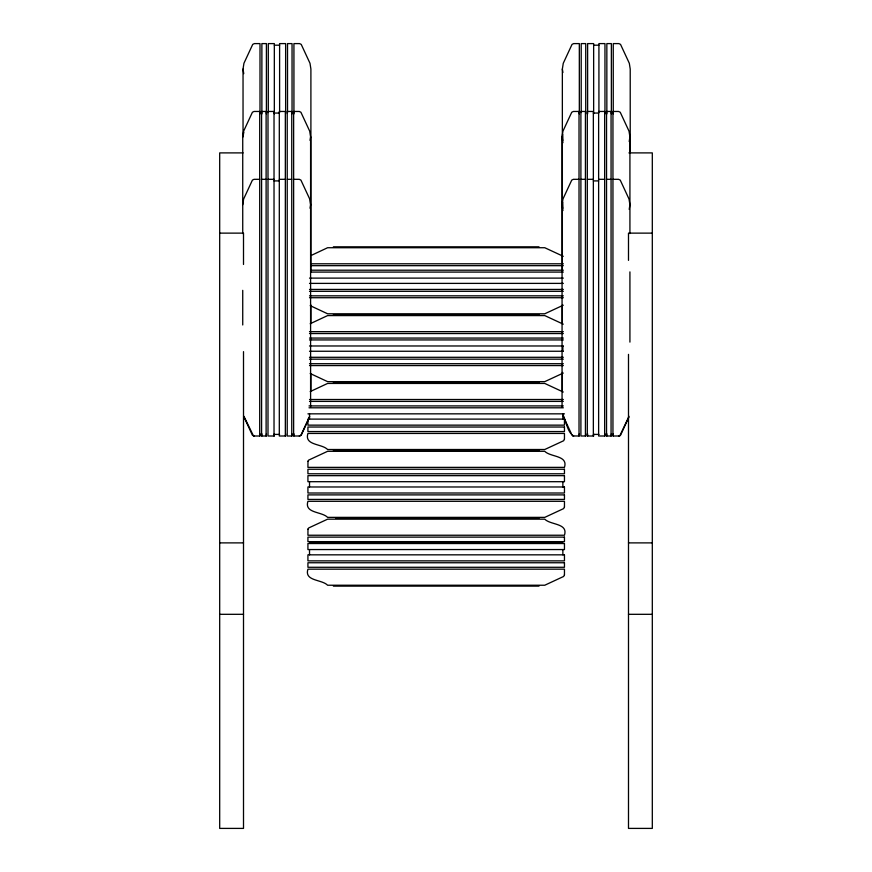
<?xml version="1.0" encoding="UTF-8"?>
<svg xmlns="http://www.w3.org/2000/svg" width="872" height="872" viewBox="0 0 872 872"><rect width="100%" height="100%" fill="white"/><g stroke="black" fill="none" stroke-linecap="round" stroke-linejoin="round"><path stroke-width="1.31" d="M243.037 136.174L243.037 69.062L243.931 63.296L252.717 44.396L254.352 43.6L259.998 43.6L259.998 113.883M243.037 136.926L243.768 132.239M242.732 204.789L243.637 199.023L252.411 180.112L254.046 179.316L259.703 179.316M310.061 140.381L310.596 136.926L309.702 131.16L300.916 112.259L299.292 111.463L293.635 111.463L293.635 436L299.587 436M310.061 208.245L310.596 204.789L309.702 199.023L300.916 180.112L299.292 179.316L293.635 179.316M562.353 271.312L562.353 69.062L563.258 63.296L572.032 44.396L573.667 43.6L579.324 43.6L579.324 113.883M562.058 407.028L562.058 136.926L562.952 131.16L571.738 112.259L573.373 111.463L579.019 111.463L579.019 436M562.745 134.408L562.898 140.381M562.745 202.271L562.898 208.245M629.203 141.537L629.922 136.926L629.017 131.16L620.243 112.259L618.608 111.463L612.951 111.463L612.951 436L618.902 436M629.203 209.4L629.922 204.789L629.017 199.023L620.243 180.112L618.608 179.316L612.951 179.316M309.702 416.304L300.916 435.204L299.772 435.946M309.473 417.372L301.222 435.204L299.292 436M629.017 416.304L619.938 435.531M628.788 417.372L620.537 435.204L619.556 435.782M311.293 255.398L327.61 247.724L544.76 247.724L563.268 256.314M310.203 323.719L327.61 315.588L544.76 315.588L563.268 324.177M310.203 391.583L327.61 383.44L544.76 383.44L563.268 392.029M563.268 305.2L544.76 313.789L327.61 313.789L310.203 305.647M563.268 373.053L544.76 381.642L327.61 381.642L310.203 373.51M619.098 435.946L619.85 435.782M618.608 436L619.393 435.946M274.331 45.191L279.607 45.191M593.647 45.191L598.922 45.191M274.026 113.055L279.302 113.055M593.352 113.055L598.628 113.055M243.092 152.894L219.69 152.894L219.69 828.4L243.506 828.4L243.506 351.645M628.908 152.894L652.311 152.894L652.311 828.4L628.494 828.4L628.494 354.37M261.589 179.316L266.113 179.316M267.998 179.316L274.026 179.316M279.302 179.316L285.34 179.316M287.226 179.316L291.749 179.316M579.019 179.316L573.373 179.316L571.738 180.112L562.952 199.023L562.058 204.789L562.952 210.555M580.905 179.316L585.428 179.316M587.314 179.316L593.352 179.316M598.628 179.316L604.656 179.316M606.541 179.316L611.065 179.316M274.026 180.907L279.302 180.907M593.352 180.907L598.628 180.907M219.69 233.129L243.506 233.129L243.506 264.467M652.311 233.129L628.494 233.129L628.494 260.379M333.377 246.82L539.005 246.82M310.574 263.791L563.345 263.791M310.574 265.677L563.345 265.677M310.574 270.2L563.345 270.2M310.574 272.086L563.345 272.086M309.516 278.114L563.345 278.114M309.516 283.389L563.345 283.389M309.516 289.428L563.345 289.428M309.516 291.313L563.345 291.313M309.516 295.837L563.345 295.837M309.516 297.723L563.345 297.723M333.377 314.683L539.005 314.683M309.516 331.654L563.345 331.654M309.516 333.54L563.345 333.54M309.516 338.063L563.345 338.063M309.516 339.938L563.345 339.938M309.516 345.977L563.345 345.977M309.516 351.252L563.345 351.252M309.516 357.291L563.345 357.291M309.516 359.166L563.345 359.166M309.516 363.7L563.345 363.7M309.516 365.575L563.345 365.575M333.377 382.546L539.005 382.546M309.516 399.507L563.345 399.507M309.516 401.393L563.345 401.393M309.004 405.916L563.345 405.916M309.004 407.802L563.345 407.802M307.925 413.84L564.457 413.84M274.026 434.409L279.607 434.409M593.352 434.409L598.922 434.409M254.046 436L259.998 436L259.998 433.809M333.377 450.41L539.005 450.41M335.949 518.262L539.005 518.262M219.69 542.885L243.506 542.885M309.516 542.885L562.865 542.885M628.494 542.885L652.311 542.885M333.377 586.126L539.005 586.126M219.69 614.313L243.506 614.313M628.494 614.313L652.311 614.313M573.667 436C567.127 432.25 566.211 420.598 562.614 414.135M572.882 435.946L579.324 436L579.324 433.809M253.556 435.946L254.352 436M253.861 435.946L252.411 435.204L243.637 416.304M572.73 435.782L571.847 434.823M253.403 435.782L243.931 416.304M563.258 416.304L571.389 433.733M562.353 69.062L562.898 72.529M562.058 136.926L562.952 142.692M243.037 69.062L243.757 73.673M630.216 153.428L630.216 69.062L629.322 63.296L620.537 44.396L618.902 43.6L613.256 43.6L613.256 113.883M629.922 136.926L629.922 233.554M629.922 271.89L629.922 342.118M613.256 433.809L613.256 436M611.37 113.883L611.37 43.6L606.847 43.6L606.847 113.883M611.37 433.809L611.37 436L606.541 436L606.541 111.463L611.065 111.463L611.065 436M606.847 433.809L606.847 436M604.961 113.883L604.961 43.6L598.922 43.6L598.922 112.553M604.961 433.809L604.961 436L598.628 436L598.628 111.463L604.656 111.463L604.656 436M593.647 113.883L593.647 43.6L587.619 43.6L587.619 113.883M593.647 433.809L593.647 436L587.314 436L587.314 111.463L593.352 111.463L593.352 436M587.619 433.809L587.619 436M585.733 113.883L585.733 43.6L581.21 43.6L581.21 112.553M585.733 433.809L585.733 436L580.905 436L580.905 111.463L585.428 111.463L585.428 436M562.865 345.977L562.865 351.252M562.865 413.84L562.865 419.116M562.865 481.693L562.865 486.979M562.865 549.556L562.865 554.832M562.353 304.993L562.353 323.632M562.353 372.409L562.353 391.299M310.901 271.312L310.901 69.062L309.996 63.296L301.222 44.396L299.587 43.6L293.929 43.6L293.929 113.883M310.901 304.993L310.901 323.632M310.901 373.75L310.901 391.299M310.596 136.926L310.596 407.028M309.516 413.84L309.516 419.116M309.516 481.693L309.516 486.979M309.516 549.556L309.516 554.832M293.929 433.809L293.929 436M292.044 113.883L292.044 43.6L287.52 43.6L287.52 112.553M292.044 433.809L292.044 436L287.226 436L287.226 111.463L291.749 111.463L291.749 436M285.635 113.883L285.635 43.6L279.607 43.6L279.607 112.553M285.635 433.809L285.635 436L279.302 436L279.302 111.463L285.34 111.463L285.34 436M274.331 113.883L274.331 43.6L268.293 43.6L268.293 112.553M274.331 433.809L274.331 436L267.998 436L267.998 111.463L274.026 111.463L274.026 436M266.407 113.883L266.407 43.6L261.883 43.6L261.883 113.883M266.407 433.809L266.407 436L261.589 436L261.589 111.463L266.113 111.463L266.113 436M261.883 433.809L261.883 436M259.703 436L259.703 111.463L254.046 111.463L252.411 112.259L243.637 131.16L242.732 136.926L242.732 233.554M242.732 290.354L242.732 324.973M307.98 461.223L307.925 467.37L564.457 467.37C568.326 455.195 550.559 457.288 544.76 451.304L327.61 451.304L308.721 460.078L307.98 461.223M307.98 529.086L307.925 535.234L564.457 535.234C568.326 523.058 550.559 525.14 544.76 519.167L327.61 519.167L308.721 527.942L307.98 529.086M564.457 439.096L563.661 440.731L544.76 449.505L327.61 449.505C321.823 443.521 304.055 445.614 307.925 433.439L564.457 433.439L564.457 439.096M564.457 506.959L563.661 508.583L544.76 517.369L327.61 517.369C321.823 511.384 304.055 513.477 307.925 501.302L564.457 501.302L564.457 506.959M564.457 574.812L563.661 576.447L544.76 585.232L327.61 585.232C321.823 579.248 304.055 581.33 307.925 569.165L564.457 569.165L564.457 574.812M564.457 419.116L307.925 419.116L307.925 425.144L564.457 425.144L564.457 419.116M564.457 427.029L307.925 427.029L307.925 431.553L564.457 431.553L564.457 427.029M564.457 469.256L307.925 469.256L307.925 473.779L564.457 473.779L564.457 469.256M564.457 475.665L307.925 475.665L307.925 481.693L564.457 481.693L564.457 475.665M564.457 486.979L307.925 486.979L307.925 493.007L564.457 493.007L564.457 486.979M564.457 494.893L307.925 494.893L307.925 499.416L564.457 499.416L564.457 494.893M564.457 537.119L307.925 537.119L307.925 541.643L564.457 541.643L564.457 537.119M564.457 543.529L307.925 543.529L307.925 549.556L564.457 549.556L564.457 543.529M564.457 554.832L307.925 554.832L307.925 560.87L564.457 560.87L564.457 554.832M564.457 562.756L307.925 562.756L307.925 567.28L564.457 567.28L564.457 562.756"/></g></svg>
